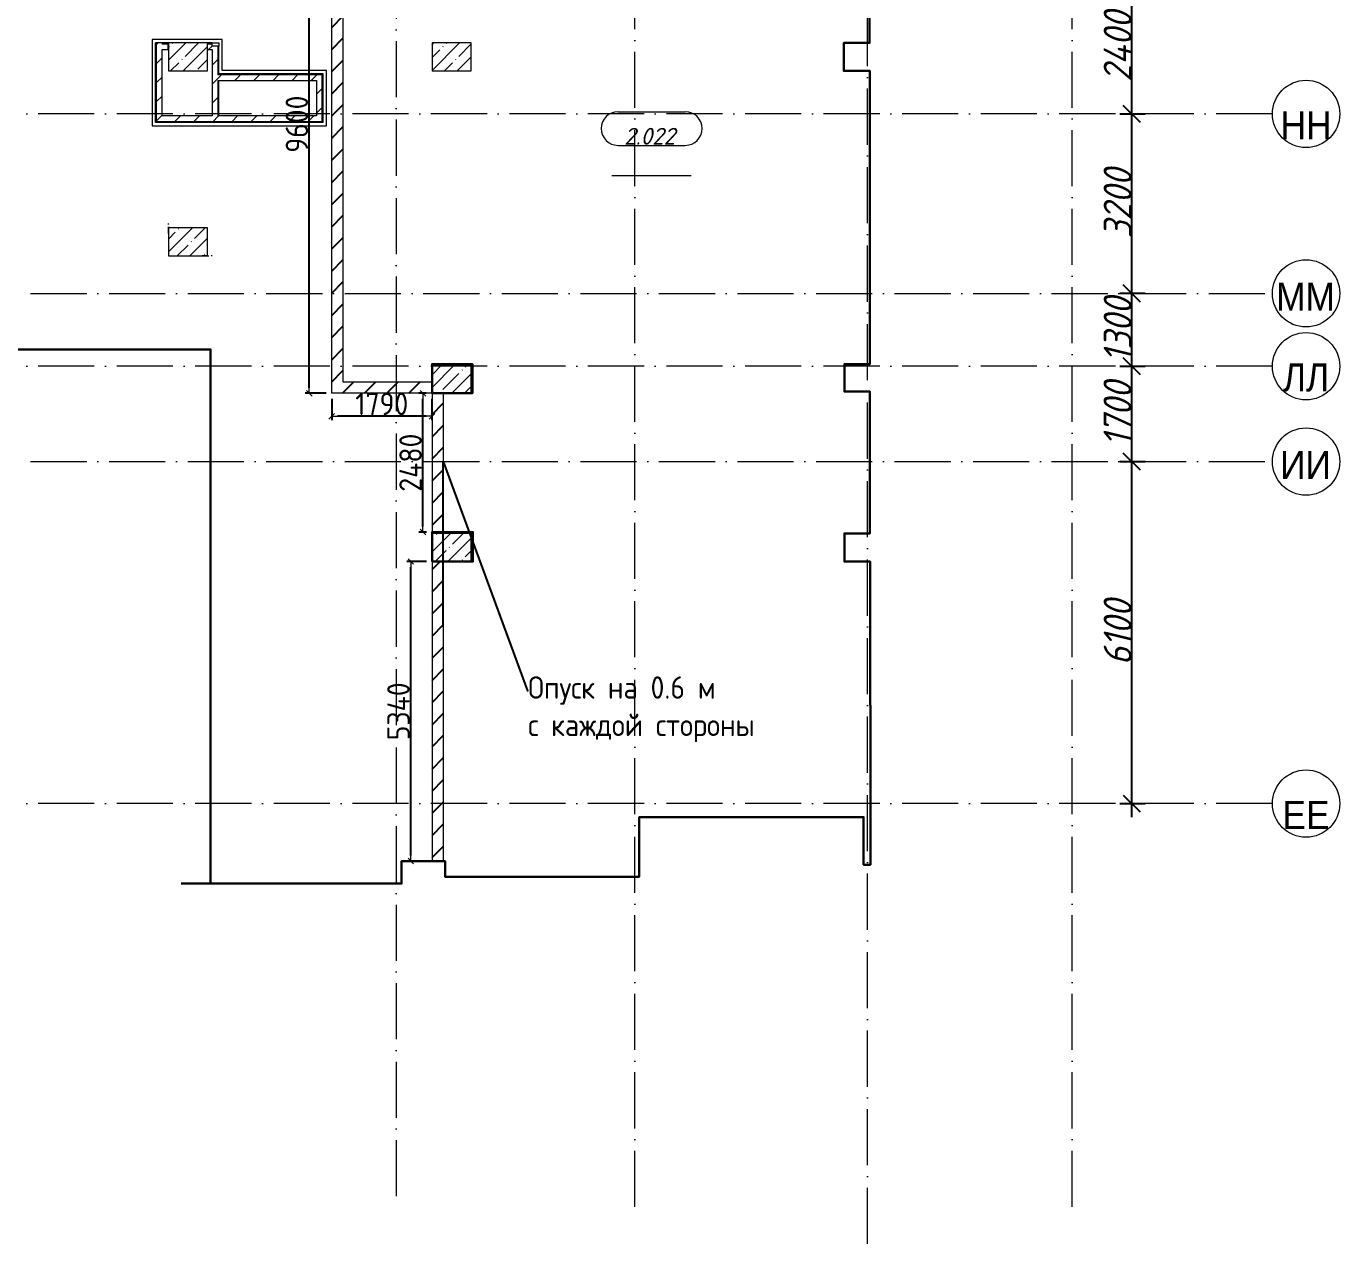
# Model space of a CAD drawing. Header units: millimetres. Extents: x 209 to 1046824, y -248937 to 510758.
# Drawn here: x 94853 to 118267, y -57320 to -35607 of the extents above; entities that cross this region are included whole.
import ezdxf
from ezdxf import colors
from ezdxf.entities.mleader import LeaderData, LeaderLine
from ezdxf.math import Vec2, Vec3

# ---------------------------------------------------------------- set-up
doc = ezdxf.new("R2010")
doc.units = ezdxf.units.MM
doc.linetypes.add('50_200_ШТРИХ_1Т_ш5_п1_п1_', pattern=[1400, 1000, -200, 0, -200])
for name, color, linetype, lineweight in [('A-ANNO-DIMS', 7, 'Continuous', 9), ('A-WALL', 7, 'Continuous', 5), ('A-WALL-FNSH-1', 7, 'Continuous', 5), ('I-WALL', 7, 'Continuous', 5), ('S-COLS', 7, 'Continuous', 9), ('S-COLS-1', 7, 'Continuous', 5), ('Размеры', 7, 'Continuous', 15)]:
    doc.layers.add(name, color=color, linetype=linetype, lineweight=lineweight)
for name, color, linetype, lineweight, true_color in [('A-AREA-IDEN-1', 7, 'Continuous', 9, 0xaaaaaa), ('I-WALL-15', 7, 'Continuous', 5, 0x787878), ('Оси-1', 7, 'Continuous', 20, 0xaaaaaa), ('Оси-2', 7, 'Continuous', 9, 0xaaaaaa), ('Оси-3', 7, '50_200_ШТРИХ_1Т_ш5_п1_п1_', 9, 0xaaaaaa)]:
    doc.layers.add(name, color=color, linetype=linetype, lineweight=lineweight, true_color=true_color)
doc.styles.add('Arial', font='arial.ttf', dxfattribs={"width": 0.9, "height": 500})
doc.styles.add('ISOCPEUR_I', font='isocpeui.ttf', dxfattribs={"height": 300})
doc.styles.add('ISOCPEUR_I_1', font='isocpeui.ttf', dxfattribs={"width": 0.9, "height": 500})
doc.styles.add('СПДС', font='isocpeur.ttf', dxfattribs={"width": 0.9})
doc.dimstyles.new('ISO-2_5_0_9К_БОЛЬШОЙ', dxfattribs={"dimscale": 304.8, "dimtxt": 497.990588, "dimasz": 0.984252, "dimexe": 0.787402, "dimexo": 0, "dimgap": 0, "dimtad": 1, "dimdec": 0, "dimzin": 0, "dimdsep": 46, "dimtxsty": 'ISOCPEUR_I_1', "dimblk1": 'OBLIQUE', "dimblk2": 'OBLIQUE', "dimsah": 1, "dimcen": 0.09, "dimdle": 0.787402, "dimazin": 0, "dimtfac": 1, "dimtdec": 4, "dimtix": 1, "dimtmove": 0, "dimatfit": 3, "dimfxl": 1, "dimtvp": 1, "dimtolj": 1, "dimtzin": 0, "dimarcsym": 2})
doc.dimstyles.new('Размера А3', dxfattribs={"dimtxt": 200, "dimasz": 100, "dimexe": 70, "dimexo": 100, "dimgap": 20, "dimtad": 1, "dimdec": 0, "dimrnd": 10, "dimzin": 0, "dimdsep": 46, "dimtxsty": 'СПДС', "dimblk": 'ARROWHEAD_6', "dimcen": 1, "dimclrd": 256, "dimclre": 256, "dimclrt": 256, "dimazin": 0, "dimtfac": 1, "dimtdec": 0, "dimtmove": 2, "dimatfit": 3, "dimfxl": 1, "dimtolj": 1, "dimtzin": 0, "dimarcsym": 0})
pattern_1 = [(0, (8836.53, -106284.38), (406.4, 101.6), [6.706, -298.094, 6.706, -298.094, -1625.6]), (0, (8836.53, -106284.38), (406.4, 101.6), [-609.6, 6.706, -602.894, 6.706, -298.094, -711.2]), (0, (8836.53, -106284.38), (406.4, 101.6), [-1524, 6.706, -196.494, 6.706, -501.294]), (120, (8988.93, -106233.58), (-291.18818, 301.15272), [6.706, -298.094, 6.706, -298.094, -1625.6]), (120, (8988.93, -106233.58), (-291.18818, 301.15272), [-609.6, 6.706, -602.894, 6.706, -298.094, -711.2]), (120, (8988.93, -106233.58), (-291.18818, 301.15272), [-1524, 6.706, -196.494, 6.706, -501.294]), (240, (9039.73, -106030.38), (-115.21182, -402.75272), [6.706, -298.094, 6.706, -298.094, -1625.6]), (240, (9039.73, -106030.38), (-115.21182, -402.75272), [-609.6, 6.706, -602.894, 6.706, -298.094, -711.2]), (240, (9039.73, -106030.38), (-115.21182, -402.75272), [-1524, 6.706, -196.494, 6.706, -501.294])]
pattern_2 = [(45, (8836.53, -106284.38), (-169.70563, 169.70563), [])]

# ---------------------------------------------------------------- blocks, each defined once
blk = doc.blocks.new('BSC_Колонна _Прямоугольная - 500х700-V304-АИ_План этажа_Стены_2')
at = {"layer": 'S-COLS-1'}
h = blk.add_hatch(dxfattribs=at)
h.set_pattern_fill('FP_173', color=256, style=0, pattern_type=2)
h.set_pattern_definition([(315, (-64381.04, 93600), (228.0985, 228.0985), []), (315, (-64381.04, 93371.9), (228.0985, 228.0985), [403.225, -80.645, 6.706, -73.939])])
h.paths.add_polyline_path([(-250, 350), (-250, -350), (250, -350), (250, 350), (223, 350)])
for p, q in [((250, 350), (-250, 350)), ((-250, 350), (-250, -350)), ((250, -350), (250, 350)), ((-250, -350), (250, -350))]:
    blk.add_line(p, q, dxfattribs=at)
blk = doc.blocks.new('BSC_Колонна _Прямоугольная - 500х700-V305-АИ_План этажа_Стены_2')
at = {"layer": 'S-COLS-1'}
h = blk.add_hatch(dxfattribs=at)
h.set_pattern_fill('FP_174', color=256, style=0, pattern_type=2)
h.set_pattern_definition([(315, (-70131.04, 93600), (228.0985, 228.0985), []), (315, (-70131.04, 93371.9), (228.0985, 228.0985), [403.225, -80.645, 6.706, -73.939])])
h.paths.add_polyline_path([(-250, 350), (-250, -350), (250, -350), (250, 350), (168, 350)])
for p, q in [((250, 350), (-250, 350)), ((-250, 350), (-250, -350)), ((250, -350), (250, 350)), ((-250, -350), (250, -350))]:
    blk.add_line(p, q, dxfattribs=at)
blk = doc.blocks.new('BSC_Колонна _Прямоугольная - 500х700-V316-АИ_План этажа_Стены_2')
at = {"layer": 'S-COLS-1'}
h = blk.add_hatch(dxfattribs=at)
h.set_pattern_fill('FP_185', color=256, style=0, pattern_type=2)
h.set_pattern_definition([(315, (-61381.04, 93600), (228.0985, 228.0985), []), (315, (-61381.04, 93371.9), (228.0985, 228.0985), [403.225, -80.645, 6.706, -73.939])])
h.paths.add_polyline_path([(-250, 350), (-250, -350), (250, -350), (250, 350)])
for p, q in [((250, 350), (-250, 350)), ((-250, 350), (-250, -350)), ((250, -350), (250, 350)), ((-250, -350), (250, -350))]:
    blk.add_line(p, q, dxfattribs=at)
blk = doc.blocks.new('BSC_Колонна _Прямоугольная - 500х700-V360-АИ_План этажа_Стены_2')
at = {"layer": 'S-COLS-1'}
h = blk.add_hatch(dxfattribs=at)
h.set_pattern_fill('FP_219', color=256, style=0, pattern_type=2)
h.set_pattern_definition([(315, (-70130.7, 88900), (228.0985, 228.0985), []), (315, (-70130.7, 88671.9), (228.0985, 228.0985), [403.225, -80.645, 6.706, -73.939])])
h.paths.add_polyline_path([(-250, 350), (-250, -350), (250, -350), (250, 350), (169, 350)])
for p, q in [((250, 350), (-250, 350)), ((-250, 350), (-250, -350)), ((250, -350), (250, 350)), ((-250, -350), (250, -350))]:
    blk.add_line(p, q, dxfattribs=at)
blk = doc.blocks.new('AAR_СКБ_Марка_помещения_1_5 ммп - Номер _ Площадь-27962135-АИ_План этажа_Стены_2')
at = {"layer": 'A-AREA-IDEN-1'}
for p, q in [((-2.99, 3), (3.01, 3)), ((-2.99, 0), (3.01, 0)), ((-3.53, -2.69), (3.53, -2.69))]:
    blk.add_line(p, q, dxfattribs=at)
for centre, start, end in [((-2.99, 1.5), 90, 270), ((3.01, 1.5), 270, 90)]:
    blk.add_arc(centre, 1.5, start, end, dxfattribs=at)
blk = doc.blocks.new('Ось сетки - Круг_Ø6_00__ISO-2_5_0_9K_-17386508-АИ_План этажа_Стены_3')
at = {"layer": 'Оси-1'}
blk.add_circle((0, 0), 3, dxfattribs=at)
blk = doc.blocks.new('_Oblique')
at = {"color": 0, "linetype": 'ByBlock', "lineweight": -2}
blk.add_line((-0.5, -0.5), (0.5, 0.5), dxfattribs=at)
blk = doc.blocks.new('*D2255')
at = {"layer": 'A-ANNO-DIMS', "color": 0, "lineweight": -2, "transparency": 16777216}
for p, q in [((45551, 89966), (45551, 96546)), ((45339, 96306), (45791, 96306)), ((45339, 90206), (45791, 90206))]:
    blk.add_line(p, q, dxfattribs=at)
at = {"layer": 'Defpoints', "color": 0, "transparency": 16777216}
for p in [(45339, 96306), (45551, 96306), (45339, 90206)]:
    blk.add_point(p, dxfattribs=at)
at = {"layer": 'A-ANNO-DIMS', "color": 0, "lineweight": -2, "transparency": 16777216, "xscale": 300, "yscale": 300, "zscale": 300}
for p, rotation in [((45551, 96306), 90), ((45551, 90206), 270)]:
    blk.add_blockref('_Oblique', p, dxfattribs=dict(at, rotation=rotation))
at = {"layer": 'A-ANNO-DIMS', "color": 0, "transparency": 16777216, "insert": (45301, 93256), "char_height": 500, "width": 1402.04, "attachment_point": 5, "rotation": 90, "style": 'ISOCPEUR_I_1'}
blk.add_mtext('\\A1;6100', dxfattribs=at)
blk = doc.blocks.new('*D2256')
at = {"layer": 'A-ANNO-DIMS', "color": 0, "lineweight": -2, "transparency": 16777216}
for p, q in [((45551, 96066), (45551, 98246)), ((45339, 98006), (45791, 98006)), ((45339, 96306), (45791, 96306))]:
    blk.add_line(p, q, dxfattribs=at)
at = {"layer": 'Defpoints', "color": 0, "transparency": 16777216}
for p in [(45339, 98006), (45551, 98006), (45339, 96306)]:
    blk.add_point(p, dxfattribs=at)
at = {"layer": 'A-ANNO-DIMS', "color": 0, "lineweight": -2, "transparency": 16777216, "xscale": 300, "yscale": 300, "zscale": 300}
for p, rotation in [((45551, 98006), 90), ((45551, 96306), 270)]:
    blk.add_blockref('_Oblique', p, dxfattribs=dict(at, rotation=rotation))
at = {"layer": 'A-ANNO-DIMS', "color": 0, "transparency": 16777216, "insert": (45298, 97156), "char_height": 500, "width": 1402.04, "attachment_point": 5, "rotation": 90, "style": 'ISOCPEUR_I_1'}
blk.add_mtext('\\A1;1700', dxfattribs=at)
blk = doc.blocks.new('*D2257')
at = {"layer": 'A-ANNO-DIMS', "color": 0, "lineweight": -2, "transparency": 16777216}
for p, q in [((45551, 97766), (45551, 99546)), ((45339, 99306), (45791, 99306)), ((45339, 98006), (45791, 98006))]:
    blk.add_line(p, q, dxfattribs=at)
at = {"layer": 'Defpoints', "color": 0, "transparency": 16777216}
for p in [(45339, 99306), (45551, 99306), (45339, 98006)]:
    blk.add_point(p, dxfattribs=at)
at = {"layer": 'A-ANNO-DIMS', "color": 0, "lineweight": -2, "transparency": 16777216, "xscale": 300, "yscale": 300, "zscale": 300}
for p, rotation in [((45551, 99306), 90), ((45551, 98006), 270)]:
    blk.add_blockref('_Oblique', p, dxfattribs=dict(at, rotation=rotation))
at = {"layer": 'A-ANNO-DIMS', "color": 0, "transparency": 16777216, "insert": (45301, 98656), "char_height": 500, "width": 1402.04, "attachment_point": 5, "rotation": 90, "style": 'ISOCPEUR_I_1'}
blk.add_mtext('\\A1;1300', dxfattribs=at)
blk = doc.blocks.new('*D2258')
at = {"layer": 'A-ANNO-DIMS', "color": 0, "lineweight": -2, "transparency": 16777216}
for p, q in [((45551, 99066), (45551, 102746)), ((45339, 102506), (45791, 102506)), ((45339, 99306), (45791, 99306))]:
    blk.add_line(p, q, dxfattribs=at)
at = {"layer": 'Defpoints', "color": 0, "transparency": 16777216}
for p in [(45339, 102506), (45551, 102506), (45339, 99306)]:
    blk.add_point(p, dxfattribs=at)
at = {"layer": 'A-ANNO-DIMS', "color": 0, "lineweight": -2, "transparency": 16777216, "xscale": 300, "yscale": 300, "zscale": 300}
for p, rotation in [((45551, 102506), 90), ((45551, 99306), 270)]:
    blk.add_blockref('_Oblique', p, dxfattribs=dict(at, rotation=rotation))
at = {"layer": 'A-ANNO-DIMS', "color": 0, "transparency": 16777216, "insert": (45301, 100906), "char_height": 500, "width": 1516.96, "attachment_point": 5, "rotation": 90, "style": 'ISOCPEUR_I_1'}
blk.add_mtext('\\A1;3200', dxfattribs=at)
blk = doc.blocks.new('*D2259')
at = {"layer": 'A-ANNO-DIMS', "color": 0, "lineweight": -2, "transparency": 16777216}
for p, q in [((45551, 102266), (45551, 105146)), ((45339, 104906), (45791, 104906)), ((45339, 102506), (45791, 102506))]:
    blk.add_line(p, q, dxfattribs=at)
at = {"layer": 'Defpoints', "color": 0, "transparency": 16777216}
for p in [(45339, 104906), (45551, 104906), (45339, 102506)]:
    blk.add_point(p, dxfattribs=at)
at = {"layer": 'A-ANNO-DIMS', "color": 0, "lineweight": -2, "transparency": 16777216, "xscale": 300, "yscale": 300, "zscale": 300}
for p, rotation in [((45551, 104906), 90), ((45551, 102506), 270)]:
    blk.add_blockref('_Oblique', p, dxfattribs=dict(at, rotation=rotation))
at = {"layer": 'A-ANNO-DIMS', "color": 0, "transparency": 16777216, "insert": (45301, 103706), "char_height": 500, "width": 1562.92, "attachment_point": 5, "rotation": 90, "style": 'ISOCPEUR_I_1'}
blk.add_mtext('\\A1;2400', dxfattribs=at)
blk = doc.blocks.new('ARROWHEAD_6')
at = {"color": 0, "linetype": 'Continuous'}
for p, q in [((0, 0), (-1, 0)), ((-0.5, -0.5), (0.5, 0.5))]:
    blk.add_line(p, q, dxfattribs=at)
blk = doc.blocks.new('*D2271')
at = {"layer": 'Defpoints', "color": 0, "lineweight": 30, "transparency": 16777216}
for p in [(101708, -45153), (102087, -45153), (102087, -50496)]:
    blk.add_point(p, dxfattribs=at)
at = {"layer": 'Размеры', "lineweight": -2, "transparency": 16777216}
for p, q in [((101987, -45153), (101638, -45153)), ((101708, -50396), (101708, -45253)), ((101987, -50496), (101638, -50496))]:
    blk.add_line(p, q, dxfattribs=at)
at = {"layer": 'Размеры', "lineweight": -2, "transparency": 16777216, "xscale": 100, "yscale": 100, "zscale": 100}
for p, rotation in [((101708, -45153), 90), ((101708, -50496), 270)]:
    blk.add_blockref('ARROWHEAD_6', p, dxfattribs=dict(at, rotation=rotation))
at = {"layer": 'Размеры', "transparency": 16777216, "insert": (101488, -47825), "char_height": 400, "attachment_point": 5, "rotation": 90, "style": 'СПДС'}
blk.add_mtext('\\A1;5340', dxfattribs=at)
blk = doc.blocks.new('*D2272')
at = {"layer": 'Defpoints', "color": 0, "lineweight": 30, "transparency": 16777216}
for p in [(101924, -42153), (102084, -42153), (102087, -44628)]:
    blk.add_point(p, dxfattribs=at)
at = {"layer": 'Размеры', "lineweight": -2, "transparency": 16777216}
for p, q in [((101984, -42153), (101854, -42153)), ((101924, -44528), (101924, -42253)), ((101987, -44628), (101854, -44628))]:
    blk.add_line(p, q, dxfattribs=at)
at = {"layer": 'Размеры', "lineweight": -2, "transparency": 16777216, "xscale": 100, "yscale": 100, "zscale": 100}
for p, rotation in [((101924, -42153), 90), ((101924, -44628), 270)]:
    blk.add_blockref('ARROWHEAD_6', p, dxfattribs=dict(at, rotation=rotation))
at = {"layer": 'Размеры', "transparency": 16777216, "insert": (101704, -43390), "char_height": 400, "attachment_point": 5, "rotation": 90, "style": 'СПДС'}
blk.add_mtext('\\A1;2480', dxfattribs=at)
blk = doc.blocks.new('*D2273')
at = {"layer": 'Defpoints', "color": 0, "lineweight": 30, "transparency": 16777216}
for p in [(100299, -42153), (102084, -42153), (100299, -42563)]:
    blk.add_point(p, dxfattribs=at)
at = {"layer": 'Размеры', "lineweight": -2, "transparency": 16777216}
for p, q in [((100299, -42253), (100299, -42633)), ((102084, -42253), (102084, -42633)), ((101984, -42563), (100399, -42563))]:
    blk.add_line(p, q, dxfattribs=at)
at = {"layer": 'Размеры', "lineweight": -2, "transparency": 16777216, "xscale": 100, "yscale": 100, "zscale": 100, "rotation": 180}
blk.add_blockref('ARROWHEAD_6', (100299, -42563), dxfattribs=at)
at = {"layer": 'Размеры', "lineweight": -2, "transparency": 16777216, "xscale": 100, "yscale": 100, "zscale": 100}
blk.add_blockref('ARROWHEAD_6', (102084, -42563), dxfattribs=at)
at = {"layer": 'Размеры', "transparency": 16777216, "insert": (101191, -42343), "char_height": 400, "attachment_point": 5, "style": 'СПДС'}
blk.add_mtext('\\A1;1790', dxfattribs=at)
blk = doc.blocks.new('*D2274')
at = {"layer": 'Defpoints', "color": 0, "lineweight": 30, "transparency": 16777216}
for p in [(99897, -32553), (100299, -32553), (100299, -42153)]:
    blk.add_point(p, dxfattribs=at)
at = {"layer": 'Размеры', "lineweight": -2, "transparency": 16777216}
for p, q in [((100199, -32553), (99827, -32553)), ((99897, -42053), (99897, -32653)), ((100199, -42153), (99827, -42153))]:
    blk.add_line(p, q, dxfattribs=at)
at = {"layer": 'Размеры', "lineweight": -2, "transparency": 16777216, "xscale": 100, "yscale": 100, "zscale": 100}
for p, rotation in [((99897, -32553), 90), ((99897, -42153), 270)]:
    blk.add_blockref('ARROWHEAD_6', p, dxfattribs=dict(at, rotation=rotation))
at = {"layer": 'Размеры', "transparency": 16777216, "insert": (99677, -37353), "char_height": 400, "attachment_point": 5, "rotation": 90, "style": 'СПДС'}
blk.add_mtext('\\A1;9600', dxfattribs=at)
blk = doc.blocks.new('osi')
at = {"layer": 'Оси-3'}
for p, q in [((32440.8, 126205.7), (32440.8, 83013.9)), ((36690.8, 83013.9), (36690.8, 126205.7)), ((40840.8, 82355.8), (40840.8, 126205.7)), ((44490.8, 83013.9), (44490.8, 126205.7)), ((48058.7, 102505.8), (6276.8, 102505.8)), ((25922, 99305.8), (48058.7, 99305.8)), ((48058.7, 98005.8), (6276.8, 98005.8)), ((25922, 96305.8), (48058.7, 96305.8)), ((48058.7, 90205.8), (6276.8, 90205.8))]:
    blk.add_line(p, q, dxfattribs=at)
at = {"layer": 'Оси-1', "xscale": 199.9999999999999, "yscale": 199.9999999999999, "zscale": 199.9999999999999}
for p, rotation in [((48658.7, 102505.8), 89.9999999999998), ((48658.7, 99305.8), 269.9999999999995), ((48658.7, 98005.8), 89.9999999999998), ((48658.7, 96305.8), 269.9999999999995), ((48658.7, 90205.8), 89.9999999999998)]:
    blk.add_blockref('Ось сетки - Круг_Ø6_00__ISO-2_5_0_9K_-17386508-АИ_План этажа_Стены_3', p, dxfattribs=dict(at, rotation=rotation))
at = {"layer": 'Оси-2', "char_height": 500, "attachment_point": 5, "line_spacing_factor": 0.936439, "style": 'Arial'}
for s, insert, width in [('\\pxqc,t4.572,9.144,13.716,18.288,22.86,27.432,32.004,36.576,41.148,45.72,50.292,54.864,59.436,64.008,68.58,73.152,77.724,82.296,86.868,91.44,96.012,100.584,105.156,109.728,114.3,118.872,123.444,128.016,132.588,137.16,141.732,146.304;{НН}', (48658.5, 102302.9), 916.2), ('\\pxqc,t4.572,9.144,13.716,18.288,22.86,27.432,32.004,36.576,41.148,45.72,50.292,54.864,59.436,64.008,68.58,73.152,77.724,82.296,86.868,91.44,96.012,100.584,105.156,109.728,114.3,118.872,123.444,128.016,132.588,137.16,141.732,146.304;{ММ}', (48647.3, 99244), 1036.8), ('\\pxqc,t4.572,9.144,13.716,18.288,22.86,27.432,32.004,36.576,41.148,45.72,50.292,54.864,59.436,64.008,68.58,73.152,77.724,82.296,86.868,91.44,96.012,100.584,105.156,109.728,114.3,118.872,123.444,128.016,132.588,137.16,141.732,146.304;{ЛЛ}', (48657.6, 97802.9), 846), ('\\pxqc,t4.572,9.144,13.716,18.288,22.86,27.432,32.004,36.576,41.148,45.72,50.292,54.864,59.436,64.008,68.58,73.152,77.724,82.296,86.868,91.44,96.012,100.584,105.156,109.728,114.3,118.872,123.444,128.016,132.588,137.16,141.732,146.304;{ИИ}', (48648.2, 96244), 916.2), ('\\pxqc,t4.572,9.144,13.716,18.288,22.86,27.432,32.004,36.576,41.148,45.72,50.292,54.864,59.436,64.008,68.58,73.152,77.724,82.296,86.868,91.44,96.012,100.584,105.156,109.728,114.3,118.872,123.444,128.016,132.588,137.16,141.732,146.304;{ЕЕ}', (48657.6, 90002.9), 846)]:
    blk.add_mtext(s, dxfattribs=dict(at, insert=insert, width=width))
at = {"layer": 'A-ANNO-DIMS'}
for base, p1, p2, override, picture, middle in [((45551.2, 104905.8), (45339.1, 102505.8), (45339.1, 104905.8), {"dimpost": '<>', "dimfxl": 2400}, '*D2259', (45301.2, 103705.8)), ((45551.2, 102505.8), (45339.1, 99305.8), (45339.1, 102505.8), {"dimpost": '<>', "dimfxl": 3200}, '*D2258', (45301.2, 100905.8)), ((45551.2, 99305.8), (45339.1, 98005.8), (45339.1, 99305.8), {"dimpost": '<>', "dimfxl": 1300}, '*D2257', (45301.2, 98655.8)), ((45551.2, 98005.8), (45339.1, 96305.8), (45339.1, 98005.8), {"dimpost": '<>', "dimfxl": 1700}, '*D2256', (45298, 97155.8)), ((45551.2, 96305.8), (45339.1, 90205.8), (45339.1, 96305.8), {"dimpost": '<>', "dimfxl": 6100}, '*D2255', (45301.2, 93255.8))]:
    dim = blk.add_linear_dim(base=base, p1=p1, p2=p2, angle=90, dimstyle='ISO-2_5_0_9К_БОЛЬШОЙ', override=override, dxfattribs=at)
    dim.commit()
    dim.dimension.update_dxf_attribs({"geometry": picture, "text_midpoint": middle})

msp = doc.modelspace()

# ---------------------------------------------------------------- hatches: boundary and pattern name
h = msp.add_hatch()
h.set_pattern_fill('ANSI31', color=1, scale=88)
h.paths.add_polyline_path([(102302.5, -24397.4), (102086.5, -24397.4), (102086.5, -26703.3), (102302.5, -26703.3)])
h.paths.add_polyline_path([(102299.9, -27203.3), (102099.9, -27203.3), (102098.9, -32553.3), (102298.9, -32553.3)])
h.paths.add_polyline_path([(100498.8, -33052.6), (100498.8, -32552.6), (100298.8, -32552.6), (100298.8, -33052.6), (100298.8, -41951.4), (100298.8, -42152.6), (102084, -42152.6), (102084, -41951.4), (100498.8, -41951.4)])
h.paths.add_polyline_path([(102286.5, -42153.3), (102086.5, -42153.3), (102086.5, -44628.3), (102286.5, -44628.3)])
h.paths.add_polyline_path([(102286.5, -45153.3), (102086.5, -45153.3), (102086.5, -50496.3), (102286.5, -50496.3)])
at = {"layer": 'I-WALL'}
h = msp.add_hatch(dxfattribs=at)
h.set_pattern_fill('FP_5', color=256, style=0, pattern_type=2)
h.set_pattern_definition(pattern_2)
h.paths.add_polyline_path([(97276.5, -37303.7), (97276.5, -35903.7), (97176.5, -35903.7), (97176.5, -37303.7)])
h = msp.add_hatch(dxfattribs=at)
h.set_pattern_fill('FP_5', color=256, style=0, pattern_type=2)
h.set_pattern_definition(pattern_2)
h.paths.add_polyline_path([(97276.5, -36023.7), (97385.5, -36023.7), (97385.5, -35923.7), (97276.5, -35923.7), (97276.5, -35985)])
h = msp.add_hatch(dxfattribs=at)
h.set_pattern_fill('FP_5', color=256, style=0, pattern_type=2)
h.set_pattern_definition(pattern_2)
h.paths.add_polyline_path([(98166.5, -36023.7), (98166.5, -35923.7), (98086.5, -35923.7), (98086.5, -36023.7)])
h = msp.add_hatch(dxfattribs=at)
h.set_pattern_fill('FP_5', color=256, style=0, pattern_type=2)
h.set_pattern_definition(pattern_2)
h.paths.add_polyline_path([(98266.5, -37303.7), (98266.5, -35963.7), (98166.5, -35963.7), (98166.5, -37303.7)])
h = msp.add_hatch(dxfattribs=at)
h.set_pattern_fill('FP_5', color=256, style=0, pattern_type=2)
h.set_pattern_definition(pattern_2)
h.paths.add_polyline_path([(100026.5, -36573.3), (100026.5, -36473.3), (98266.5, -36473.3), (98266.5, -36573.3), (98574.6, -36573.3)])
h = msp.add_hatch(dxfattribs=at)
h.set_pattern_fill('FP_5', color=256, style=0, pattern_type=2)
h.set_pattern_definition(pattern_2)
h.paths.add_polyline_path([(100126.5, -37203.7), (100126.5, -36473.3), (100026.5, -36473.3), (100026.5, -37203.7)])
h = msp.add_hatch(dxfattribs=at)
h.set_pattern_fill('FP_5', color=256, style=0, pattern_type=2)
h.set_pattern_definition(pattern_2)
h.paths.add_polyline_path([(98166.5, -37303.7), (98166.5, -37203.7), (97276.5, -37203.7), (97276.5, -37303.7), (97736.7, -37303.7)])
h = msp.add_hatch(dxfattribs=at)
h.set_pattern_fill('FP_5', color=256, style=0, pattern_type=2)
h.set_pattern_definition(pattern_2)
h.paths.add_polyline_path([(100126.5, -37303.7), (100126.5, -37203.7), (98266.5, -37203.7), (98266.5, -37303.7), (98574.6, -37303.7)])
at = {"layer": 'I-WALL-15'}
h = msp.add_hatch(dxfattribs=at)
h.set_pattern_fill('FP_3', color=256, style=0, pattern_type=2)
h.set_pattern_definition(pattern_1)
h.paths.add_polyline_path([(97176.5, -37323.7), (97176.5, -35903.7), (97156.5, -35903.7), (97156.5, -37323.7)])
h = msp.add_hatch(dxfattribs=at)
h.set_pattern_fill('FP_3', color=256, style=0, pattern_type=2)
h.set_pattern_definition(pattern_1)
h.paths.add_polyline_path([(97385.5, -35923.7), (97385.5, -35903.7), (97276.5, -35903.7), (97276.5, -35923.7)])
h = msp.add_hatch(dxfattribs=at)
h.set_pattern_fill('FP_3', color=256, style=0, pattern_type=2)
h.set_pattern_definition(pattern_1)
h.paths.add_polyline_path([(98166.5, -35923.7), (98166.5, -35903.7), (98086.5, -35903.7), (98086.5, -35923.7)])
h = msp.add_hatch(dxfattribs=at)
h.set_pattern_fill('FP_3', color=256, style=0, pattern_type=2)
h.set_pattern_definition(pattern_1)
h.paths.add_polyline_path([(98286.5, -37323.7), (98286.5, -37303.7), (98266.5, -37303.7), (98266.5, -37323.7)])
h.paths.add_polyline_path([(98286.5, -37203.7), (98286.5, -36573.3), (98266.5, -36573.3), (98266.5, -37203.7)])
h.paths.add_polyline_path([(98286.5, -36473.3), (98286.5, -35963.7), (98266.5, -35963.7), (98266.5, -36473.3)])
h = msp.add_hatch(dxfattribs=at)
h.set_pattern_fill('FP_3', color=256, style=0, pattern_type=2)
h.set_pattern_definition(pattern_1)
h.paths.add_polyline_path([(98286.5, -36473.3), (100126.5, -36473.3), (100126.5, -36453.3), (98286.5, -36453.3)])
h = msp.add_hatch(dxfattribs=at)
h.set_pattern_fill('FP_3', color=256, style=0, pattern_type=2)
h.set_pattern_definition(pattern_1)
h.paths.add_polyline_path([(100126.5, -37303.7), (100146.5, -37303.7), (100146.5, -36453.3), (100126.5, -36453.3), (100126.5, -37203.7)])
h = msp.add_hatch(dxfattribs=at)
h.set_pattern_fill('FP_3', color=256, style=0, pattern_type=2)
h.set_pattern_definition(pattern_1)
h.paths.add_polyline_path([(98266.5, -37323.7), (98266.5, -37303.7), (97176.5, -37303.7), (97176.5, -37323.7), (98166.5, -37323.7)])
h = msp.add_hatch(dxfattribs=at)
h.set_pattern_fill('FP_3', color=256, style=0, pattern_type=2)
h.set_pattern_definition(pattern_1)
h.paths.add_polyline_path([(100146.5, -37323.7), (100146.5, -37303.7), (98286.5, -37303.7), (98286.5, -37323.7), (98574.6, -37323.7)])
at = {"layer": 'S-COLS-1'}
h = msp.add_hatch(dxfattribs=at)
h.set_pattern_fill('FP_1', color=256, style=0, pattern_type=2)
h.set_pattern_definition([(45, (8836.53, -106284.38), (-228.0985, 228.0985), []), (45, (9064.63, -106284.38), (-228.0985, 228.0985), [403.225, -80.645, 6.706, -73.939])])
h.paths.add_polyline_path([(97386.5, -39703.7), (98086.5, -39703.7), (98086.5, -39203.7), (97386.5, -39203.7)])

# ---------------------------------------------------------------- linework, layer by layer
at = {"lineweight": 30}
for points in [[(109887.2, -33067.3), (109887.2, -35903.3), (109427.2, -35903.3), (109427.2, -36403.3), (109892.2, -36403.3), (109892.2, -41633.3), (109437.2, -41633.3), (109437.2, -42122.3), (109893.2, -42122.3), (109893.2, -44653.3), (109438.2, -44653.3), (109438.2, -45153.3), (109895, -45153.3), (109900.2, -50282.3), (109900.2, -50282.3), (109900.2, -50562.3), (109780.2, -50562.3), (109780.2, -49712.3), (105780.2, -49712.3), (105780.2, -50774.3), (102319.2, -50774.3), (102319.2, -50496.3), (101544.2, -50496.3), (101544.2, -50896.3), (97612.2, -50896.3)], [(83366.4, -41370.4), (98139.4, -41370.4), (98139.4, -50896.3)]]:
    msp.add_lwpolyline(points, dxfattribs=at)
for points in [[(102086.5, -42153.3), (102806.5, -42153.3), (102806.5, -41633.3), (102086.5, -41633.3)], [(102086.5, -45153.3), (102816.5, -45153.3), (102816.5, -44628.3), (102086.5, -44628.3)]]:
    msp.add_lwpolyline(points, close=True, dxfattribs=at)
at = {"layer": 'A-WALL'}
for p, q in [((97096.5, -35843.7), (97096.5, -37383.7)), ((98346.5, -35843.7), (97096.5, -35843.7)), ((97156.5, -37323.7), (97156.5, -35903.7)), ((97176.5, -37303.7), (97176.5, -35903.7)), ((97276.5, -35903.7), (97276.5, -35923.7)), ((97385.5, -35923.7), (97276.5, -35923.7)), ((97385.5, -35903.7), (97386.5, -35903.7)), ((98166.5, -35923.7), (98086.5, -35923.7)), ((98166.5, -35903.7), (98286.5, -35903.7)), ((98266.5, -35963.7), (98266.5, -36473.3)), ((98286.5, -35903.7), (98286.5, -35963.7)), ((98346.5, -36393.3), (98346.5, -35843.7)), ((100126.5, -36473.3), (98266.5, -36473.3)), ((100206.5, -36393.3), (98346.5, -36393.3)), ((100126.5, -37303.7), (100126.5, -36473.3)), ((100206.5, -37383.7), (100206.5, -36393.3)), ((98266.5, -36573.3), (98266.5, -37203.7)), ((98266.5, -36573.3), (98286.5, -36573.3)), ((98266.5, -37203.7), (98286.5, -37203.7)), ((97096.5, -37383.7), (100206.5, -37383.7)), ((100146.5, -37323.7), (97156.5, -37323.7)), ((97176.5, -37303.7), (100126.5, -37303.7)), ((97386.5, -39143.7), (97386.5, -39123.7)), ((97386.5, -39183.7), (97386.5, -39203.7)), ((98086.5, -39703.7), (98106.5, -39703.7)), ((98166.5, -39703.7), (98146.5, -39703.7))]:
    msp.add_line(p, q, dxfattribs=at)
at = {"layer": 'A-WALL-FNSH-1'}
for p, q in [((97385.5, -35903.7), (97156.5, -35903.7)), ((97276.5, -37203.7), (97276.5, -36023.7)), ((97276.5, -36023.7), (97385.5, -36023.7)), ((97385.5, -36023.7), (97385.5, -35903.7)), ((98166.5, -35903.7), (98086.5, -35903.7)), ((98086.5, -36023.7), (98166.5, -36023.7)), ((98166.5, -35963.7), (98166.5, -35903.7)), ((98286.5, -35963.7), (98166.5, -35963.7)), ((98166.5, -36023.7), (98166.5, -37203.7)), ((98286.5, -36453.3), (98286.5, -35963.7)), ((100146.5, -36453.3), (98286.5, -36453.3)), ((100146.5, -37323.7), (100146.5, -36453.3)), ((98286.5, -37203.7), (98286.5, -36573.3)), ((98286.5, -36573.3), (100026.5, -36573.3)), ((100026.5, -36573.3), (100026.5, -37203.7)), ((98166.5, -37203.7), (97276.5, -37203.7)), ((100026.5, -37203.7), (98286.5, -37203.7)), ((97386.5, -39183.7), (97386.5, -39183.7)), ((97386.5, -39303.7), (97386.5, -39183.7)), ((98086.5, -39703.7), (97986.5, -39703.7))]:
    msp.add_line(p, q, dxfattribs=at)
at = {"layer": 'S-COLS-1'}
for p, q in [((98086.5, -39203.7), (97386.5, -39203.7)), ((97386.5, -39203.7), (97386.5, -39703.7)), ((98086.5, -39703.7), (98086.5, -39203.7)), ((97386.5, -39703.7), (98086.5, -39703.7))]:
    msp.add_line(p, q, dxfattribs=at)
at = {"layer": 'Размеры', "color": 1}
for p, q in [((102086.5, -42153.3), (102086.5, -44628.3)), ((102286.5, -42153.3), (102286.5, -44628.3)), ((102086.5, -45153.3), (102086.5, -50496.3)), ((102286.5, -45153.3), (102286.5, -50496.3))]:
    msp.add_line(p, q, dxfattribs=at)
msp.add_lwpolyline([(100298.8, -33052.6), (100298.8, -32552.6), (100498.8, -32552.6), (100498.8, -33052.6), (100498.8, -41951.4), (102084, -41951.4), (102084, -42152.6), (100298.8, -42152.6), (100298.8, -41951.4)], close=True, dxfattribs=at)

# ---------------------------------------------------------------- block references
msp.add_blockref('osi', (69008.7, -139676.2))
at = {"layer": 'A-AREA-IDEN-1', "xscale": 199.9999999999999, "yscale": 199.9999999999999, "zscale": 199.9999999999999}
msp.add_blockref('AAR_СКБ_Марка_помещения_1_5 ммп - Номер _ Площадь-27962135-АИ_План этажа_Стены_2', (105999.6, -37730.8), dxfattribs=at)
at = {"layer": 'S-COLS', "rotation": 89.9999999999999}
for name, p in [('BSC_Колонна _Прямоугольная - 500х700-V360-АИ_План этажа_Стены_2', (97736.5, -36153.7)), ('BSC_Колонна _Прямоугольная - 500х700-V305-АИ_План этажа_Стены_2', (102436.5, -36153.3)), ('BSC_Колонна _Прямоугольная - 500х700-V304-АИ_План этажа_Стены_2', (102436.5, -41903.3)), ('BSC_Колонна _Прямоугольная - 500х700-V316-АИ_План этажа_Стены_2', (102436.5, -44903.3))]:
    msp.add_blockref(name, p, dxfattribs=at)

# ---------------------------------------------------------------- texts
at = {"layer": 'A-AREA-IDEN-1', "insert": (105964.9, -37718.5), "char_height": 300, "width": 952, "attachment_point": 8, "line_spacing_factor": 1.139951, "style": 'ISOCPEUR_I'}
msp.add_mtext('\\pxqc,t8.46667,16.93333,25.4,33.86667,42.33333,50.8,59.26667,67.73333,76.2,84.66667,93.13333,101.6,110.06667,118.53333,127,135.46667,143.93333,152.4,160.86667,169.33333,177.8,186.26667,194.73333,203.2,211.66667,220.13333,228.6,237.06667,245.53333,254,262.46667,270.93333;{2.022}', dxfattribs=at)

# ---------------------------------------------------------------- dimensions: what is measured, and where the dimension line sits
at = {"layer": 'Размеры'}
for base, p1, p2, picture, middle in [((99897, -32552.6), (100298.8, -42152.6), (100298.8, -32552.6), '*D2274', (99677, -37352.6)), ((101923.6, -42152.6), (102086.5, -44628.3), (102084, -42152.6), '*D2272', (101703.6, -43390.5)), ((101708.4, -45153.3), (102086.5, -50496.3), (102086.5, -45153.3), '*D2271', (101488.4, -47824.8))]:
    dim = msp.add_linear_dim(base=base, p1=p1, p2=p2, angle=90, dimstyle='Размера А3', override={"dimtxt": 400}, dxfattribs=at)
    dim.commit()
    dim.dimension.update_dxf_attribs({"geometry": picture, "text_midpoint": middle})
dim = msp.add_linear_dim(base=(100298.8, -42563), p1=(102084, -42152.6), p2=(100298.8, -42152.6), dimstyle='Размера А3', override={"dimtxt": 400}, dxfattribs=at)
dim.commit()
dim.dimension.update_dxf_attribs({"geometry": '*D2273', "text_midpoint": (101191.4, -42343)})

# ---------------------------------------------------------------- leaders
ml = msp.add_multileader_mtext('Standard', dxfattribs=at)
ml.set_content('Опуск на 0.6 м \\Pс каждой стороны ', color=256, style='СПДС')
ml.set_leader_properties()
ml.build(insert=Vec2(0, 0))
ctx = ml.context
ctx.base_point, ctx.char_height, ctx.plane_origin = Vec3(103797.6, -47460.3), 400, Vec3(102286.5, -46322.9)
notes = []
notes.append((ctx, [(0, (1, 1, 0), (103789.6, -47460.3), (1, 0), 8, [(1, [(102286.5, -46322.9), (102286.5, -43370.4)], 0, [])])]))
ctx.mtext.insert, ctx.mtext.flow_direction = Vec3(103799.6, -47200.3), 5
for ctx, leaders in notes:
    for number, flags, end, landing, length, lines in leaders:
        leader = LeaderData()
        leader.index, (leader.has_last_leader_line, leader.has_dogleg_vector, leader.attachment_direction) = number, flags
        leader.last_leader_point, leader.dogleg_vector, leader.dogleg_length = Vec3(end), Vec3(landing), length
        for number, points, colour, breaks in lines:
            line = LeaderLine()
            line.index, line.vertices, line.color, line.breaks = number, Vec3.list(points), colors.encode_raw_color(colour), breaks
            leader.lines.append(line)
        ctx.leaders.append(leader)

doc.saveas('drawing.dxf')
